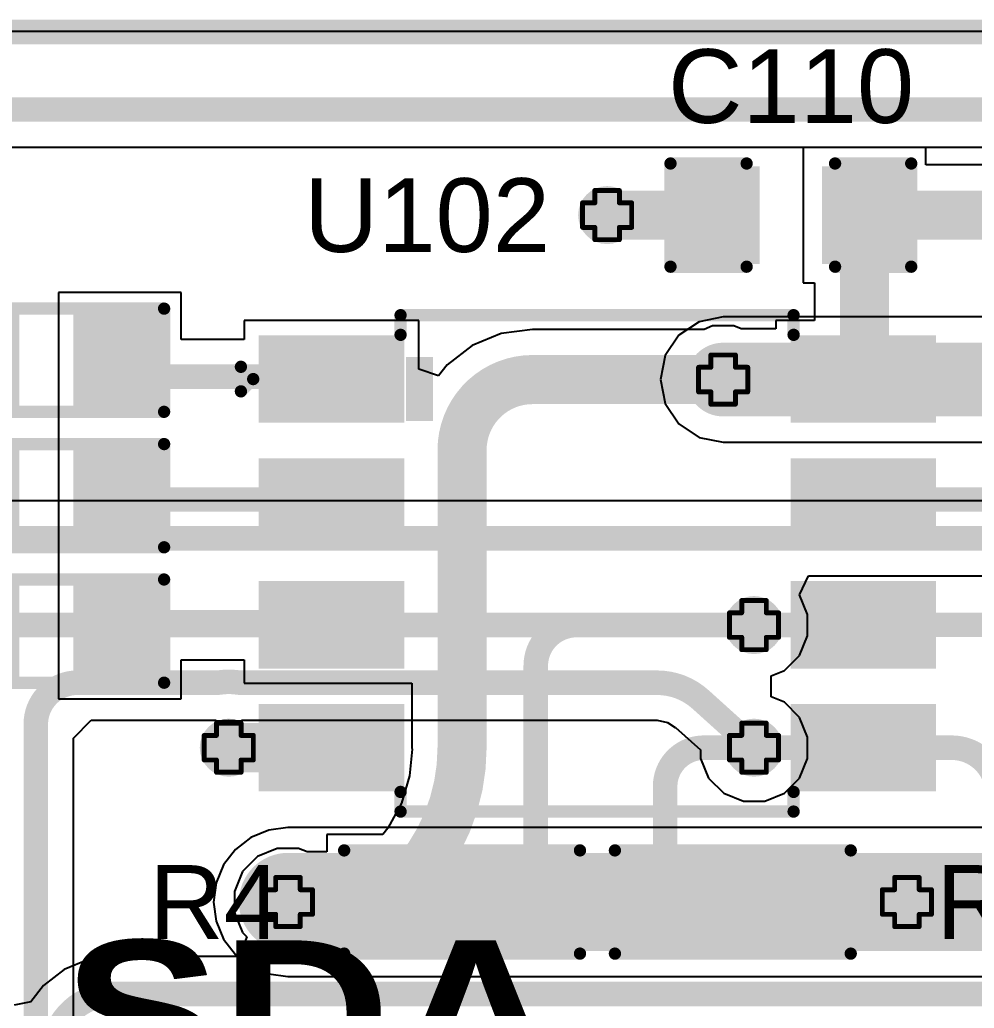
# Model space of a CAD drawing. Header units: inches. Extents: x -0.1 to 10.2, y 0 to 6.5.
# Drawn here: x 1.5365 to 1.925, y 3.5985 to 4.0007 of the extents above; entities that cross this region are included whole.
import ezdxf

# ---------------------------------------------------------------- set-up
doc = ezdxf.new("R2010")
doc.units = ezdxf.units.IN
doc.header["$MEASUREMENT"] = 0
for name, color, linetype in [('Bottom Layer', 5, 'Continuous'), ('Drill Drawing', 1, 'Continuous'), ('Top Layer', 1, 'Continuous'), ('Top Overlay', 2, 'Continuous'), ('Top Paste', 8, 'Continuous'), ('Top Solder', 216, 'Continuous'), ('Via Holes', 16, 'Continuous')]:
    doc.layers.add(name, color=color, linetype=linetype)
doc.styles.add('Arial', font='', dxfattribs={"height": 0.2})
doc.styles.add('Arial Black_Bold', font='', dxfattribs={"height": 0.2})
doc.styles.get('Arial').set_extended_font_data('Arial')
doc.styles.get('Arial Black_Bold').set_extended_font_data('Arial Black', bold=True)

# ---------------------------------------------------------------- blocks, each defined once
blk = doc.blocks.new('C___0603_3')
at = {"layer": 'Top Layer'}
for points in [[(-0.015, 0.0175), (-0.015, -0.0175), (-0.045, -0.0175), (-0.045, 0.0175)], [(0.045, 0.0175), (0.045, -0.0175), (0.015, -0.0175), (0.015, 0.0175)]]:
    blk.add_hatch(color=1, dxfattribs=at).paths.add_polyline_path(points)
at = {"layer": 'Top Paste'}
for points in [[(-0.015, 0.0175), (-0.015, -0.0175), (-0.045, -0.0175), (-0.045, 0.0175)], [(0.045, 0.0175), (0.045, -0.0175), (0.015, -0.0175), (0.015, 0.0175)]]:
    blk.add_hatch(color=8, dxfattribs=at).paths.add_polyline_path(points)
at = {"layer": 'Top Solder'}
for points in [[(-0.01264, 0.01986), (-0.01264, -0.01986), (-0.04736, -0.01986), (-0.04736, 0.01986)], [(0.04736, 0.01986), (0.04736, -0.01986), (0.01264, -0.01986), (0.01264, 0.01986)]]:
    blk.add_hatch(color=216, dxfattribs=at).paths.add_polyline_path(points)
at = {"layer": 'Top Overlay', "const_width": 0.005}
for points in [[(-0.049, 0.021), (-0.049, -0.021)], [(-0.018, 0.021), (-0.049, 0.021)], [(0.049, 0.021), (0.018, 0.021)], [(0.049, 0.021), (0.049, -0.021)], [(-0.018, -0.021), (-0.049, -0.021)], [(0.049, -0.021), (0.018, -0.021)]]:
    blk.add_lwpolyline(points, dxfattribs=at)
at = {"layer": 'Top Overlay', "const_width": 0.0025}
for points in [[(-0.05025, 0.021, 1), (-0.04775, 0.021, 1)], [(-0.05025, 0.021, 1), (-0.04775, 0.021, 1)], [(-0.01925, 0.021, 1), (-0.01675, 0.021, 1)], [(0.01675, 0.021, 1), (0.01925, 0.021, 1)], [(0.04775, 0.021, 1), (0.05025, 0.021, 1)], [(0.04775, 0.021, 1), (0.05025, 0.021, 1)], [(-0.05025, -0.021, 1), (-0.04775, -0.021, 1)], [(-0.05025, -0.021, 1), (-0.04775, -0.021, 1)], [(-0.01925, -0.021, 1), (-0.01675, -0.021, 1)], [(0.01675, -0.021, 1), (0.01925, -0.021, 1)], [(0.04775, -0.021, 1), (0.05025, -0.021, 1)], [(0.04775, -0.021, 1), (0.05025, -0.021, 1)]]:
    blk.add_lwpolyline(points, format="xyb", close=True, dxfattribs=at)
blk = doc.blocks.new('SOP_8_4')
at = {"layer": 'Top Layer'}
for points in [[(-0.13386, 0.08878), (-0.08268, 0.08878), (-0.08268, 0.06122), (-0.13386, 0.06122)], [(0.08268, 0.08878), (0.13386, 0.08878), (0.13386, 0.06122), (0.08268, 0.06122)], [(-0.13386, 0.03878), (-0.08268, 0.03878), (-0.08268, 0.01122), (-0.13386, 0.01122)], [(0.08268, 0.03878), (0.13386, 0.03878), (0.13386, 0.01122), (0.08268, 0.01122)], [(-0.13386, -0.01122), (-0.08268, -0.01122), (-0.08268, -0.03878), (-0.13386, -0.03878)], [(0.08268, -0.01122), (0.13386, -0.01122), (0.13386, -0.03878), (0.08268, -0.03878)], [(-0.13386, -0.06122), (-0.08268, -0.06122), (-0.08268, -0.08878), (-0.13386, -0.08878)], [(0.08268, -0.06122), (0.13386, -0.06122), (0.13386, -0.08878), (0.08268, -0.08878)]]:
    blk.add_hatch(color=1, dxfattribs=at).paths.add_polyline_path(points)
at = {"layer": 'Top Overlay'}
blk.add_hatch(color=2, dxfattribs=at).paths.add_polyline_path([(-0.078, 0.058), (-0.067, 0.058), (-0.067, 0.084), (-0.078, 0.084)])
at = {"layer": 'Top Paste'}
for points in [[(-0.13386, 0.08878), (-0.08268, 0.08878), (-0.08268, 0.06122), (-0.13386, 0.06122)], [(0.08268, 0.08878), (0.13386, 0.08878), (0.13386, 0.06122), (0.08268, 0.06122)], [(-0.13386, 0.03878), (-0.08268, 0.03878), (-0.08268, 0.01122), (-0.13386, 0.01122)], [(0.08268, 0.03878), (0.13386, 0.03878), (0.13386, 0.01122), (0.08268, 0.01122)], [(-0.13386, -0.01122), (-0.08268, -0.01122), (-0.08268, -0.03878), (-0.13386, -0.03878)], [(0.08268, -0.01122), (0.13386, -0.01122), (0.13386, -0.03878), (0.08268, -0.03878)], [(-0.13386, -0.06122), (-0.08268, -0.06122), (-0.08268, -0.08878), (-0.13386, -0.08878)], [(0.08268, -0.06122), (0.13386, -0.06122), (0.13386, -0.08878), (0.08268, -0.08878)]]:
    blk.add_hatch(color=8, dxfattribs=at).paths.add_polyline_path(points)
at = {"layer": 'Top Solder'}
for points in [[(-0.13786, 0.09278), (-0.07868, 0.09278), (-0.07868, 0.05722), (-0.13786, 0.05722)], [(0.07868, 0.09278), (0.13786, 0.09278), (0.13786, 0.05722), (0.07868, 0.05722)], [(-0.13786, 0.04278), (-0.07868, 0.04278), (-0.07868, 0.00722), (-0.13786, 0.00722)], [(0.07868, 0.04278), (0.13786, 0.04278), (0.13786, 0.00722), (0.07868, 0.00722)], [(-0.13786, -0.00722), (-0.07868, -0.00722), (-0.07868, -0.04278), (-0.13786, -0.04278)], [(0.07868, -0.00722), (0.13786, -0.00722), (0.13786, -0.04278), (0.07868, -0.04278)], [(-0.13786, -0.05722), (-0.07868, -0.05722), (-0.07868, -0.09278), (-0.13786, -0.09278)], [(0.07868, -0.05722), (0.13786, -0.05722), (0.13786, -0.09278), (0.07868, -0.09278)]]:
    blk.add_hatch(color=216, dxfattribs=at).paths.add_polyline_path(points)
at = {"layer": 'Top Overlay', "const_width": 0.005}
for points in [[(-0.08014, 0.093), (-0.08014, 0.101)], [(-0.08014, 0.101), (0.07986, 0.101)], [(0.07986, 0.093), (0.07986, 0.101)], [(-0.14514, 0.07), (-0.14514, 0.08)], [(-0.14514, 0.08), (-0.14014, 0.075)], [(-0.14514, 0.07), (-0.14014, 0.075)], [(-0.08014, -0.101), (-0.08014, -0.093)], [(0.07986, -0.101), (0.07986, -0.093)], [(-0.08014, -0.101), (0.07986, -0.101)]]:
    blk.add_lwpolyline(points, dxfattribs=at)
at = {"layer": 'Top Overlay', "const_width": 0.0025}
for points in [[(-0.08139, 0.101, 1), (-0.07889, 0.101, 1)], [(-0.08139, 0.101, 1), (-0.07889, 0.101, 1)], [(0.07861, 0.101, 1), (0.08111, 0.101, 1)], [(0.07861, 0.101, 1), (0.08111, 0.101, 1)], [(-0.08139, 0.093, 1), (-0.07889, 0.093, 1)], [(0.07861, 0.093, 1), (0.08111, 0.093, 1)], [(-0.14639, 0.08, 1), (-0.14389, 0.08, 1)], [(-0.14639, 0.08, 1), (-0.14389, 0.08, 1)], [(-0.14139, 0.075, 1), (-0.13889, 0.075, 1)], [(-0.14139, 0.075, 1), (-0.13889, 0.075, 1)], [(-0.14639, 0.07, 1), (-0.14389, 0.07, 1)], [(-0.14639, 0.07, 1), (-0.14389, 0.07, 1)], [(-0.08139, -0.093, 1), (-0.07889, -0.093, 1)], [(0.07861, -0.093, 1), (0.08111, -0.093, 1)], [(-0.08139, -0.101, 1), (-0.07889, -0.101, 1)], [(-0.08139, -0.101, 1), (-0.07889, -0.101, 1)], [(0.07861, -0.101, 1), (0.08111, -0.101, 1)], [(0.07861, -0.101, 1), (0.08111, -0.101, 1)]]:
    blk.add_lwpolyline(points, format="xyb", close=True, dxfattribs=at)
blk = doc.blocks.new('R___0603_7')
at = {"layer": 'Top Layer'}
for points in [[(-0.015, 0.0175), (-0.015, -0.0175), (-0.045, -0.0175), (-0.045, 0.0175)], [(0.045, 0.0175), (0.045, -0.0175), (0.015, -0.0175), (0.015, 0.0175)]]:
    blk.add_hatch(color=1, dxfattribs=at).paths.add_polyline_path(points)
at = {"layer": 'Top Paste'}
for points in [[(-0.015, 0.0175), (-0.015, -0.0175), (-0.045, -0.0175), (-0.045, 0.0175)], [(0.045, 0.0175), (0.045, -0.0175), (0.015, -0.0175), (0.015, 0.0175)]]:
    blk.add_hatch(color=8, dxfattribs=at).paths.add_polyline_path(points)
at = {"layer": 'Top Solder'}
for points in [[(-0.011, 0.0215), (-0.011, -0.0215), (-0.049, -0.0215), (-0.049, 0.0215)], [(0.049, 0.0215), (0.049, -0.0215), (0.011, -0.0215), (0.011, 0.0215)]]:
    blk.add_hatch(color=216, dxfattribs=at).paths.add_polyline_path(points)
at = {"layer": 'Top Overlay', "const_width": 0.005}
for points in [[(-0.048, 0.021), (-0.048, -0.021)], [(0.048, 0.021), (-0.048, 0.021)], [(0.048, 0.021), (0.048, -0.021)], [(0.048, -0.021), (-0.048, -0.021)]]:
    blk.add_lwpolyline(points, dxfattribs=at)
at = {"layer": 'Top Overlay', "const_width": 0.0025}
for points in [[(-0.04925, 0.021, 1), (-0.04675, 0.021, 1)], [(-0.04925, 0.021, 1), (-0.04675, 0.021, 1)], [(0.04675, 0.021, 1), (0.04925, 0.021, 1)], [(0.04675, 0.021, 1), (0.04925, 0.021, 1)], [(-0.04925, -0.021, 1), (-0.04675, -0.021, 1)], [(-0.04925, -0.021, 1), (-0.04675, -0.021, 1)], [(0.04675, -0.021, 1), (0.04925, -0.021, 1)], [(0.04675, -0.021, 1), (0.04925, -0.021, 1)]]:
    blk.add_lwpolyline(points, format="xyb", close=True, dxfattribs=at)
blk = doc.blocks.new('R___0603_8')
at = {"layer": 'Top Layer'}
for points in [[(-0.015, 0.0175), (-0.015, -0.0175), (-0.045, -0.0175), (-0.045, 0.0175)], [(0.045, 0.0175), (0.045, -0.0175), (0.015, -0.0175), (0.015, 0.0175)]]:
    blk.add_hatch(color=1, dxfattribs=at).paths.add_polyline_path(points)
at = {"layer": 'Top Paste'}
for points in [[(-0.015, 0.0175), (-0.015, -0.0175), (-0.045, -0.0175), (-0.045, 0.0175)], [(0.045, 0.0175), (0.045, -0.0175), (0.015, -0.0175), (0.015, 0.0175)]]:
    blk.add_hatch(color=8, dxfattribs=at).paths.add_polyline_path(points)
at = {"layer": 'Top Solder'}
for points in [[(-0.011, 0.0215), (-0.011, -0.0215), (-0.049, -0.0215), (-0.049, 0.0215)], [(0.049, 0.0215), (0.049, -0.0215), (0.011, -0.0215), (0.011, 0.0215)]]:
    blk.add_hatch(color=216, dxfattribs=at).paths.add_polyline_path(points)
at = {"layer": 'Top Overlay', "const_width": 0.005}
for points in [[(-0.048, 0.021), (-0.048, -0.021)], [(0.048, 0.021), (-0.048, 0.021)], [(0.048, 0.021), (0.048, -0.021)], [(0.048, -0.021), (-0.048, -0.021)]]:
    blk.add_lwpolyline(points, dxfattribs=at)
at = {"layer": 'Top Overlay', "const_width": 0.0025}
for points in [[(-0.04925, 0.021, 1), (-0.04675, 0.021, 1)], [(-0.04925, 0.021, 1), (-0.04675, 0.021, 1)], [(0.04675, 0.021, 1), (0.04925, 0.021, 1)], [(0.04675, 0.021, 1), (0.04925, 0.021, 1)], [(-0.04925, -0.021, 1), (-0.04675, -0.021, 1)], [(-0.04925, -0.021, 1), (-0.04675, -0.021, 1)], [(0.04675, -0.021, 1), (0.04925, -0.021, 1)], [(0.04675, -0.021, 1), (0.04925, -0.021, 1)]]:
    blk.add_lwpolyline(points, format="xyb", close=True, dxfattribs=at)
blk = doc.blocks.new('R___0603_9')
at = {"layer": 'Top Layer'}
for points in [[(-0.015, 0.0175), (-0.015, -0.0175), (-0.045, -0.0175), (-0.045, 0.0175)], [(0.045, 0.0175), (0.045, -0.0175), (0.015, -0.0175), (0.015, 0.0175)]]:
    blk.add_hatch(color=1, dxfattribs=at).paths.add_polyline_path(points)
at = {"layer": 'Top Paste'}
for points in [[(-0.015, 0.0175), (-0.015, -0.0175), (-0.045, -0.0175), (-0.045, 0.0175)], [(0.045, 0.0175), (0.045, -0.0175), (0.015, -0.0175), (0.015, 0.0175)]]:
    blk.add_hatch(color=8, dxfattribs=at).paths.add_polyline_path(points)
at = {"layer": 'Top Solder'}
for points in [[(-0.011, 0.0215), (-0.011, -0.0215), (-0.049, -0.0215), (-0.049, 0.0215)], [(0.049, 0.0215), (0.049, -0.0215), (0.011, -0.0215), (0.011, 0.0215)]]:
    blk.add_hatch(color=216, dxfattribs=at).paths.add_polyline_path(points)
at = {"layer": 'Top Overlay', "const_width": 0.005}
for points in [[(-0.048, 0.021), (-0.048, -0.021)], [(0.048, 0.021), (-0.048, 0.021)], [(0.048, 0.021), (0.048, -0.021)], [(0.048, -0.021), (-0.048, -0.021)]]:
    blk.add_lwpolyline(points, dxfattribs=at)
at = {"layer": 'Top Overlay', "const_width": 0.0025}
for points in [[(-0.04925, 0.021, 1), (-0.04675, 0.021, 1)], [(-0.04925, 0.021, 1), (-0.04675, 0.021, 1)], [(0.04675, 0.021, 1), (0.04925, 0.021, 1)], [(0.04675, 0.021, 1), (0.04925, 0.021, 1)], [(-0.04925, -0.021, 1), (-0.04675, -0.021, 1)], [(-0.04925, -0.021, 1), (-0.04675, -0.021, 1)], [(0.04675, -0.021, 1), (0.04925, -0.021, 1)], [(0.04675, -0.021, 1), (0.04925, -0.021, 1)]]:
    blk.add_lwpolyline(points, format="xyb", close=True, dxfattribs=at)
blk = doc.blocks.new('R___0603_42')
at = {"layer": 'Top Layer'}
for points in [[(-0.015, 0.0175), (-0.015, -0.0175), (-0.045, -0.0175), (-0.045, 0.0175)], [(0.045, 0.0175), (0.045, -0.0175), (0.015, -0.0175), (0.015, 0.0175)]]:
    blk.add_hatch(color=1, dxfattribs=at).paths.add_polyline_path(points)
at = {"layer": 'Top Paste'}
for points in [[(-0.015, 0.0175), (-0.015, -0.0175), (-0.045, -0.0175), (-0.045, 0.0175)], [(0.045, 0.0175), (0.045, -0.0175), (0.015, -0.0175), (0.015, 0.0175)]]:
    blk.add_hatch(color=8, dxfattribs=at).paths.add_polyline_path(points)
at = {"layer": 'Top Solder'}
for points in [[(-0.011, 0.0215), (-0.011, -0.0215), (-0.049, -0.0215), (-0.049, 0.0215)], [(0.049, 0.0215), (0.049, -0.0215), (0.011, -0.0215), (0.011, 0.0215)]]:
    blk.add_hatch(color=216, dxfattribs=at).paths.add_polyline_path(points)
at = {"layer": 'Top Overlay', "const_width": 0.005}
for points in [[(-0.048, -0.021), (-0.048, 0.021)], [(-0.048, 0.021), (0.048, 0.021)], [(0.048, -0.021), (0.048, 0.021)], [(-0.048, -0.021), (0.048, -0.021)]]:
    blk.add_lwpolyline(points, dxfattribs=at)
at = {"layer": 'Top Overlay', "const_width": 0.0025}
for points in [[(-0.04925, 0.021, 1), (-0.04675, 0.021, 1)], [(-0.04925, 0.021, 1), (-0.04675, 0.021, 1)], [(0.04675, 0.021, 1), (0.04925, 0.021, 1)], [(0.04675, 0.021, 1), (0.04925, 0.021, 1)], [(-0.04925, -0.021, 1), (-0.04675, -0.021, 1)], [(-0.04925, -0.021, 1), (-0.04675, -0.021, 1)], [(0.04675, -0.021, 1), (0.04925, -0.021, 1)], [(0.04675, -0.021, 1), (0.04925, -0.021, 1)]]:
    blk.add_lwpolyline(points, format="xyb", close=True, dxfattribs=at)
blk = doc.blocks.new('R___0603_43')
at = {"layer": 'Top Layer'}
for points in [[(-0.015, 0.0175), (-0.015, -0.0175), (-0.045, -0.0175), (-0.045, 0.0175)], [(0.045, 0.0175), (0.045, -0.0175), (0.015, -0.0175), (0.015, 0.0175)]]:
    blk.add_hatch(color=1, dxfattribs=at).paths.add_polyline_path(points)
at = {"layer": 'Top Paste'}
for points in [[(-0.015, 0.0175), (-0.015, -0.0175), (-0.045, -0.0175), (-0.045, 0.0175)], [(0.045, 0.0175), (0.045, -0.0175), (0.015, -0.0175), (0.015, 0.0175)]]:
    blk.add_hatch(color=8, dxfattribs=at).paths.add_polyline_path(points)
at = {"layer": 'Top Solder'}
for points in [[(-0.011, 0.0215), (-0.011, -0.0215), (-0.049, -0.0215), (-0.049, 0.0215)], [(0.049, 0.0215), (0.049, -0.0215), (0.011, -0.0215), (0.011, 0.0215)]]:
    blk.add_hatch(color=216, dxfattribs=at).paths.add_polyline_path(points)
at = {"layer": 'Top Overlay', "const_width": 0.005}
for points in [[(-0.048, 0.021), (-0.048, -0.021)], [(0.048, 0.021), (-0.048, 0.021)], [(0.048, 0.021), (0.048, -0.021)], [(0.048, -0.021), (-0.048, -0.021)]]:
    blk.add_lwpolyline(points, dxfattribs=at)
at = {"layer": 'Top Overlay', "const_width": 0.0025}
for points in [[(-0.04925, 0.021, 1), (-0.04675, 0.021, 1)], [(-0.04925, 0.021, 1), (-0.04675, 0.021, 1)], [(0.04675, 0.021, 1), (0.04925, 0.021, 1)], [(0.04675, 0.021, 1), (0.04925, 0.021, 1)], [(-0.04925, -0.021, 1), (-0.04675, -0.021, 1)], [(-0.04925, -0.021, 1), (-0.04675, -0.021, 1)], [(0.04675, -0.021, 1), (0.04925, -0.021, 1)], [(0.04675, -0.021, 1), (0.04925, -0.021, 1)]]:
    blk.add_lwpolyline(points, format="xyb", close=True, dxfattribs=at)

msp = doc.modelspace()

# ---------------------------------------------------------------- hatches: boundary and pattern name
at = {"layer": 'Bottom Layer'}
h = msp.add_hatch(color=5, dxfattribs=at)
edge = h.paths.add_edge_path()
edge.add_arc((1.77559, 3.92126), 0.01181, 0, 360)
h = msp.add_hatch(color=5, dxfattribs=at)
edge = h.paths.add_edge_path()
edge.add_arc((1.82283, 3.85433), 0.01181, 0, 360)
h = msp.add_hatch(color=5, dxfattribs=at)
edge = h.paths.add_edge_path()
edge.add_arc((1.83539, 3.75443), 0.01181, 0, 360)
h = msp.add_hatch(color=5, dxfattribs=at)
edge = h.paths.add_edge_path()
edge.add_arc((1.62157, 3.70453), 0.01181, 0, 360)
h = msp.add_hatch(color=5, dxfattribs=at)
edge = h.paths.add_edge_path()
edge.add_arc((1.83539, 3.70453), 0.01181, 0, 360)
h = msp.add_hatch(color=5, dxfattribs=at)
edge = h.paths.add_edge_path()
edge.add_arc((1.64567, 3.64173), 0.01181, 0, 360)
h = msp.add_hatch(color=5, dxfattribs=at)
edge = h.paths.add_edge_path()
edge.add_arc((1.89764, 3.64173), 0.01181, 0, 360)
at = {"layer": 'Top Layer'}
h = msp.add_hatch(color=1, dxfattribs=at)
edge = h.paths.add_edge_path()
edge.add_arc((1.77559, 3.92126), 0.01181, 0, 360)
h = msp.add_hatch(color=1, dxfattribs=at)
edge = h.paths.add_edge_path()
edge.add_arc((1.82283, 3.85433), 0.01181, 0, 360)
for points in [[(1.57724, 3.85051), (1.66339, 3.85051), (1.66339, 3.86051), (1.57724, 3.86051)], [(1.57724, 3.80051), (1.66339, 3.80051), (1.66339, 3.81051), (1.57724, 3.81051)], [(1.96606, 3.81051), (1.87992, 3.81051), (1.87992, 3.80051), (1.96606, 3.80051)], [(1.57724, 3.75051), (1.66339, 3.75051), (1.66339, 3.76051), (1.57724, 3.76051)]]:
    msp.add_hatch(color=1, dxfattribs=at).paths.add_polyline_path(points)
h = msp.add_hatch(color=1, dxfattribs=at)
edge = h.paths.add_edge_path()
edge.add_arc((1.83539, 3.75443), 0.01181, 0, 360)
h = msp.add_hatch(color=1, dxfattribs=at)
edge = h.paths.add_edge_path()
edge.add_arc((1.62157, 3.70453), 0.01181, 0, 360)
h = msp.add_hatch(color=1, dxfattribs=at)
edge = h.paths.add_edge_path()
edge.add_arc((1.83539, 3.70453), 0.01181, 0, 360)
h = msp.add_hatch(color=1, dxfattribs=at)
edge = h.paths.add_edge_path()
edge.add_arc((1.64567, 3.64173), 0.01181, 0, 360)
h = msp.add_hatch(color=1, dxfattribs=at)
edge = h.paths.add_edge_path()
edge.add_arc((1.89764, 3.64173), 0.01181, 0, 360)
at = {"layer": 'Via Holes'}
h = msp.add_hatch(color=7, dxfattribs=at)
edge = h.paths.add_edge_path()
edge.add_arc((1.77559, 3.92126), 0.00591, 0, 360)
h = msp.add_hatch(color=7, dxfattribs=at)
edge = h.paths.add_edge_path()
edge.add_arc((1.82283, 3.85433), 0.00591, 0, 360)
h = msp.add_hatch(color=7, dxfattribs=at)
edge = h.paths.add_edge_path()
edge.add_arc((1.83539, 3.75443), 0.00591, 0, 360)
h = msp.add_hatch(color=7, dxfattribs=at)
edge = h.paths.add_edge_path()
edge.add_arc((1.62157, 3.70453), 0.00591, 0, 360)
h = msp.add_hatch(color=7, dxfattribs=at)
edge = h.paths.add_edge_path()
edge.add_arc((1.83539, 3.70453), 0.00591, 0, 360)
h = msp.add_hatch(color=7, dxfattribs=at)
edge = h.paths.add_edge_path()
edge.add_arc((1.64567, 3.64173), 0.00591, 0, 360)
h = msp.add_hatch(color=7, dxfattribs=at)
edge = h.paths.add_edge_path()
edge.add_arc((1.89764, 3.64173), 0.00591, 0, 360)

# ---------------------------------------------------------------- linework, layer by layer
at = {"layer": 'Bottom Layer'}
for p, q in [((1.45903, 3.94896), (2.17342, 3.94896)), ((1.81308, 3.87788), (1.80481, 3.87235)), ((1.82283, 3.87982), (1.81308, 3.87788)), ((2.24185, 3.87982), (1.82283, 3.87982)), ((1.80481, 3.87235), (1.79928, 3.86409)), ((1.79928, 3.86409), (1.79734, 3.85433)), ((1.79734, 3.85433), (1.79928, 3.84458)), ((1.79928, 3.84458), (1.80481, 3.83631)), ((1.80481, 3.83631), (1.81308, 3.83078)), ((1.81308, 3.83078), (1.82283, 3.82884)), ((1.82283, 3.82884), (2.40788, 3.82884)), ((2.48813, 3.80504), (1.00862, 3.80504)), ((1.85388, 3.76679), (1.85754, 3.77445)), ((1.85754, 3.77445), (2.15302, 3.77445)), ((1.85721, 3.75877), (1.85388, 3.76679)), ((1.85721, 3.75009), (1.85721, 3.75877)), ((1.85388, 3.74208), (1.85721, 3.75009)), ((1.84775, 3.73594), (1.85388, 3.74208)), ((1.84241, 3.73373), (1.84775, 3.73594)), ((1.84241, 3.72523), (1.84241, 3.73373)), ((1.84775, 3.72302), (1.84241, 3.72523)), ((1.85388, 3.71688), (1.84775, 3.72302)), ((1.85721, 3.70887), (1.85388, 3.71688)), ((1.55829, 3.70835), (1.56561, 3.71567)), ((1.56561, 3.71567), (1.61204, 3.71567)), ((1.61204, 3.71567), (1.6164, 3.71567)), ((1.6164, 3.71567), (1.61647, 3.71562)), ((1.61647, 3.7155), (1.62158, 3.71568)), ((1.61647, 3.71562), (1.61647, 3.7155)), ((1.62158, 3.71568), (1.62668, 3.7155)), ((1.62668, 3.71562), (1.62675, 3.71567)), ((1.62668, 3.7155), (1.62668, 3.71562)), ((1.62675, 3.71567), (1.63112, 3.71567)), ((1.63112, 3.71567), (1.79591, 3.71567)), ((1.79591, 3.71567), (1.79593, 3.71568)), ((1.79593, 3.71568), (1.80018, 3.71483)), ((1.80018, 3.71483), (1.80331, 3.71274)), ((1.80331, 3.71274), (1.80337, 3.7128)), ((1.80337, 3.7128), (1.81358, 3.7036)), ((1.85721, 3.70019), (1.85721, 3.70887)), ((1.55829, 3.52), (1.55829, 3.70835)), ((1.81358, 3.7036), (1.81358, 3.70019)), ((1.81358, 3.70019), (1.8169, 3.69217)), ((1.85388, 3.69217), (1.85721, 3.70019)), ((1.8169, 3.69217), (1.82304, 3.68604)), ((1.84775, 3.68604), (1.85388, 3.69217)), ((1.82304, 3.68604), (1.83106, 3.68272)), ((1.83973, 3.68272), (1.84775, 3.68604)), ((1.83106, 3.68272), (1.83973, 3.68272)), ((1.63784, 3.67096), (1.63054, 3.66794)), ((1.64567, 3.67199), (1.63784, 3.67096)), ((2.12441, 3.67199), (1.64567, 3.67199)), ((1.63054, 3.66794), (1.62427, 3.66313)), ((1.62427, 3.66313), (1.61946, 3.65686)), ((1.61946, 3.65686), (1.61644, 3.64956)), ((1.61644, 3.64956), (1.61541, 3.64173)), ((1.61541, 3.64173), (1.61644, 3.6339)), ((1.61644, 3.6339), (1.61946, 3.6266)), ((1.61946, 3.6266), (1.62427, 3.62034)), ((1.62427, 3.62034), (1.63054, 3.61553)), ((1.63054, 3.61553), (1.63784, 3.6125)), ((1.63784, 3.6125), (1.64567, 3.61147)), ((1.64567, 3.61147), (2.12441, 3.61147))]:
    msp.add_line(p, q, dxfattribs=at)
for points, const_width in [([(1.43701, 3.99575), (2.73616, 3.99575)], 0.01), ([(0.91263, 3.96425), (2.18898, 3.96425)], 0.01), ([(1.82283, 3.85433), (2.24567, 3.85433)], 0.03), ([(0.79576, 3.78974), (2.50518, 3.78974)], 0.01), ([(1.52948, 3.75443), (1.83539, 3.75443)], 0.01), ([(1.55993, 3.73097), (1.6164, 3.73097)], 0.01), ([(1.62675, 3.73097), (1.79591, 3.73097)], 0.01), ([(1.62675, 3.73097), (1.62675, 3.73097)], 0.01), ([(1.81362, 3.72416), (1.83539, 3.70453)], 0.01), ([(1.543, 3.52), (1.543, 3.71403)], 0.01), ([(1.64567, 3.64173), (1.89764, 3.64173)], 0.04), ([(1.89764, 3.64173), (2.12441, 3.64173)], 0.04)]:
    msp.add_lwpolyline(points, dxfattribs=dict(at, const_width=const_width))
for points, const_width in [([(1.81533, 3.85433, 1), (1.83033, 3.85433, 1)], 0.015), ([(1.83289, 3.75443, 1), (1.83789, 3.75443, 1)], 0.005), ([(1.55743, 3.73097, 1), (1.56243, 3.73097, 1)], 0.005), ([(1.55743, 3.73097, 1), (1.56243, 3.73097, 1)], 0.005), ([(1.6139, 3.73097, 1), (1.6189, 3.73097, 1)], 0.005), ([(1.6139, 3.73097, 1), (1.6189, 3.73097, 1)], 0.005), ([(1.61524, 3.73106, 1), (1.62024, 3.73106, 1)], 0.005), ([(1.61524, 3.73106, 1), (1.62024, 3.73106, 1)], 0.005), ([(1.62292, 3.73106, 1), (1.62792, 3.73106, 1)], 0.005), ([(1.62292, 3.73106, 1), (1.62792, 3.73106, 1)], 0.005), ([(1.62425, 3.73097, 1), (1.62925, 3.73097, 1)], 0.005), ([(1.62425, 3.73097, 1), (1.62925, 3.73097, 1)], 0.005), ([(1.62425, 3.73097, 1), (1.62925, 3.73097, 1)], 0.005), ([(1.62425, 3.73097, 1), (1.62925, 3.73097, 1)], 0.005), ([(1.79341, 3.73097, 1), (1.79841, 3.73097, 1)], 0.005), ([(1.79341, 3.73097, 1), (1.79841, 3.73097, 1)], 0.005), ([(1.81112, 3.72416, 1), (1.81612, 3.72416, 1)], 0.005), ([(1.81112, 3.72416, 1), (1.81612, 3.72416, 1)], 0.005), ([(1.5405, 3.71403, 1), (1.5455, 3.71403, 1)], 0.005), ([(1.5405, 3.71403, 1), (1.5455, 3.71403, 1)], 0.005), ([(1.83289, 3.70453, 1), (1.83789, 3.70453, 1)], 0.005), ([(1.63567, 3.64173, 1), (1.65567, 3.64173, 1)], 0.02), ([(1.88764, 3.64173, 1), (1.90764, 3.64173, 1)], 0.02), ([(1.88764, 3.64173, 1), (1.90764, 3.64173, 1)], 0.02)]:
    msp.add_lwpolyline(points, format="xyb", close=True, dxfattribs=dict(at, const_width=const_width))
at = {"layer": 'Bottom Layer', "const_width": 0.01}
for points in [[(1.543, 3.71403, -0.414214), (1.55993, 3.73097)], [(1.61774, 3.73106, -0.033535), (1.6164, 3.73097)], [(1.61774, 3.73106, -0.071973), (1.62542, 3.73106)], [(1.62675, 3.73097, -0.033467), (1.62542, 3.73106)], [(1.79591, 3.73097, -0.185512), (1.81362, 3.72416)]]:
    msp.add_lwpolyline(points, format="xyb", dxfattribs=at)
at = {"layer": 'Drill Drawing', "const_width": 0.002}
for points in [[(1.77059, 3.92626), (1.77059, 3.93126)], [(1.77059, 3.93126), (1.78059, 3.93126)], [(1.78059, 3.92626), (1.78059, 3.93126)], [(1.76559, 3.91626), (1.76559, 3.92626)], [(1.76559, 3.92626), (1.77059, 3.92626)], [(1.78059, 3.92626), (1.78559, 3.92626)], [(1.78559, 3.91626), (1.78559, 3.92626)], [(1.76559, 3.91626), (1.77059, 3.91626)], [(1.77059, 3.91126), (1.77059, 3.91626)], [(1.78059, 3.91626), (1.78559, 3.91626)], [(1.78059, 3.91126), (1.78059, 3.91626)], [(1.77059, 3.91126), (1.78059, 3.91126)], [(1.81783, 3.85933), (1.81783, 3.86433)], [(1.81783, 3.86433), (1.82783, 3.86433)], [(1.82783, 3.85933), (1.82783, 3.86433)], [(1.81283, 3.84933), (1.81283, 3.85933)], [(1.81283, 3.85933), (1.81783, 3.85933)], [(1.82783, 3.85933), (1.83283, 3.85933)], [(1.83283, 3.84933), (1.83283, 3.85933)], [(1.81283, 3.84933), (1.81783, 3.84933)], [(1.81783, 3.84433), (1.81783, 3.84933)], [(1.82783, 3.84933), (1.83283, 3.84933)], [(1.82783, 3.84433), (1.82783, 3.84933)], [(1.81783, 3.84433), (1.82783, 3.84433)], [(1.83039, 3.75943), (1.83039, 3.76443)], [(1.83039, 3.76443), (1.84039, 3.76443)], [(1.84039, 3.75943), (1.84039, 3.76443)], [(1.82539, 3.74943), (1.82539, 3.75943)], [(1.82539, 3.75943), (1.83039, 3.75943)], [(1.84039, 3.75943), (1.84539, 3.75943)], [(1.84539, 3.74943), (1.84539, 3.75943)], [(1.82539, 3.74943), (1.83039, 3.74943)], [(1.83039, 3.74443), (1.83039, 3.74943)], [(1.84039, 3.74943), (1.84539, 3.74943)], [(1.84039, 3.74443), (1.84039, 3.74943)], [(1.83039, 3.74443), (1.84039, 3.74443)], [(1.61657, 3.70953), (1.61657, 3.71453)], [(1.61657, 3.71453), (1.62657, 3.71453)], [(1.62657, 3.70953), (1.62657, 3.71453)], [(1.83039, 3.70953), (1.83039, 3.71453)], [(1.83039, 3.71453), (1.84039, 3.71453)], [(1.84039, 3.70953), (1.84039, 3.71453)], [(1.61157, 3.69953), (1.61157, 3.70953)], [(1.61157, 3.70953), (1.61657, 3.70953)], [(1.62657, 3.70953), (1.63157, 3.70953)], [(1.63157, 3.69953), (1.63157, 3.70953)], [(1.82539, 3.69953), (1.82539, 3.70953)], [(1.82539, 3.70953), (1.83039, 3.70953)], [(1.84039, 3.70953), (1.84539, 3.70953)], [(1.84539, 3.69953), (1.84539, 3.70953)], [(1.61157, 3.69953), (1.61657, 3.69953)], [(1.61657, 3.69453), (1.61657, 3.69953)], [(1.62657, 3.69953), (1.63157, 3.69953)], [(1.62657, 3.69453), (1.62657, 3.69953)], [(1.82539, 3.69953), (1.83039, 3.69953)], [(1.83039, 3.69453), (1.83039, 3.69953)], [(1.84039, 3.69953), (1.84539, 3.69953)], [(1.84039, 3.69453), (1.84039, 3.69953)], [(1.61657, 3.69453), (1.62657, 3.69453)], [(1.83039, 3.69453), (1.84039, 3.69453)], [(1.64067, 3.64673), (1.64067, 3.65173)], [(1.64067, 3.65173), (1.65067, 3.65173)], [(1.65067, 3.64673), (1.65067, 3.65173)], [(1.89264, 3.64673), (1.89264, 3.65173)], [(1.89264, 3.65173), (1.90264, 3.65173)], [(1.90264, 3.64673), (1.90264, 3.65173)], [(1.63567, 3.63673), (1.63567, 3.64673)], [(1.63567, 3.64673), (1.64067, 3.64673)], [(1.65067, 3.64673), (1.65567, 3.64673)], [(1.65567, 3.63673), (1.65567, 3.64673)], [(1.88764, 3.63673), (1.88764, 3.64673)], [(1.88764, 3.64673), (1.89264, 3.64673)], [(1.90264, 3.64673), (1.90764, 3.64673)], [(1.90764, 3.63673), (1.90764, 3.64673)], [(1.63567, 3.63673), (1.64067, 3.63673)], [(1.64067, 3.63173), (1.64067, 3.63673)], [(1.65067, 3.63673), (1.65567, 3.63673)], [(1.65067, 3.63173), (1.65067, 3.63673)], [(1.88764, 3.63673), (1.89264, 3.63673)], [(1.89264, 3.63173), (1.89264, 3.63673)], [(1.90264, 3.63673), (1.90764, 3.63673)], [(1.90264, 3.63173), (1.90264, 3.63673)], [(1.64067, 3.63173), (1.65067, 3.63173)], [(1.89264, 3.63173), (1.90264, 3.63173)]]:
    msp.add_lwpolyline(points, dxfattribs=at)
at = {"layer": 'Drill Drawing', "const_width": 0.001}
for points in [[(1.77009, 3.93126, 1), (1.77109, 3.93126, 1)], [(1.77009, 3.93126, 1), (1.77109, 3.93126, 1)], [(1.78009, 3.93126, 1), (1.78109, 3.93126, 1)], [(1.78009, 3.93126, 1), (1.78109, 3.93126, 1)], [(1.76509, 3.92626, 1), (1.76609, 3.92626, 1)], [(1.76509, 3.92626, 1), (1.76609, 3.92626, 1)], [(1.77009, 3.92626, 1), (1.77109, 3.92626, 1)], [(1.77009, 3.92626, 1), (1.77109, 3.92626, 1)], [(1.78009, 3.92626, 1), (1.78109, 3.92626, 1)], [(1.78009, 3.92626, 1), (1.78109, 3.92626, 1)], [(1.78509, 3.92626, 1), (1.78609, 3.92626, 1)], [(1.78509, 3.92626, 1), (1.78609, 3.92626, 1)], [(1.76509, 3.91626, 1), (1.76609, 3.91626, 1)], [(1.76509, 3.91626, 1), (1.76609, 3.91626, 1)], [(1.77009, 3.91626, 1), (1.77109, 3.91626, 1)], [(1.77009, 3.91626, 1), (1.77109, 3.91626, 1)], [(1.78009, 3.91626, 1), (1.78109, 3.91626, 1)], [(1.78009, 3.91626, 1), (1.78109, 3.91626, 1)], [(1.78509, 3.91626, 1), (1.78609, 3.91626, 1)], [(1.78509, 3.91626, 1), (1.78609, 3.91626, 1)], [(1.77009, 3.91126, 1), (1.77109, 3.91126, 1)], [(1.77009, 3.91126, 1), (1.77109, 3.91126, 1)], [(1.78009, 3.91126, 1), (1.78109, 3.91126, 1)], [(1.78009, 3.91126, 1), (1.78109, 3.91126, 1)], [(1.81733, 3.86433, 1), (1.81833, 3.86433, 1)], [(1.81733, 3.86433, 1), (1.81833, 3.86433, 1)], [(1.82733, 3.86433, 1), (1.82833, 3.86433, 1)], [(1.82733, 3.86433, 1), (1.82833, 3.86433, 1)], [(1.81233, 3.85933, 1), (1.81333, 3.85933, 1)], [(1.81233, 3.85933, 1), (1.81333, 3.85933, 1)], [(1.81733, 3.85933, 1), (1.81833, 3.85933, 1)], [(1.81733, 3.85933, 1), (1.81833, 3.85933, 1)], [(1.82733, 3.85933, 1), (1.82833, 3.85933, 1)], [(1.82733, 3.85933, 1), (1.82833, 3.85933, 1)], [(1.83233, 3.85933, 1), (1.83333, 3.85933, 1)], [(1.83233, 3.85933, 1), (1.83333, 3.85933, 1)], [(1.81233, 3.84933, 1), (1.81333, 3.84933, 1)], [(1.81233, 3.84933, 1), (1.81333, 3.84933, 1)], [(1.81733, 3.84933, 1), (1.81833, 3.84933, 1)], [(1.81733, 3.84933, 1), (1.81833, 3.84933, 1)], [(1.82733, 3.84933, 1), (1.82833, 3.84933, 1)], [(1.82733, 3.84933, 1), (1.82833, 3.84933, 1)], [(1.83233, 3.84933, 1), (1.83333, 3.84933, 1)], [(1.83233, 3.84933, 1), (1.83333, 3.84933, 1)], [(1.81733, 3.84433, 1), (1.81833, 3.84433, 1)], [(1.81733, 3.84433, 1), (1.81833, 3.84433, 1)], [(1.82733, 3.84433, 1), (1.82833, 3.84433, 1)], [(1.82733, 3.84433, 1), (1.82833, 3.84433, 1)], [(1.82989, 3.76443, 1), (1.83089, 3.76443, 1)], [(1.82989, 3.76443, 1), (1.83089, 3.76443, 1)], [(1.83989, 3.76443, 1), (1.84089, 3.76443, 1)], [(1.83989, 3.76443, 1), (1.84089, 3.76443, 1)], [(1.82489, 3.75943, 1), (1.82589, 3.75943, 1)], [(1.82489, 3.75943, 1), (1.82589, 3.75943, 1)], [(1.82989, 3.75943, 1), (1.83089, 3.75943, 1)], [(1.82989, 3.75943, 1), (1.83089, 3.75943, 1)], [(1.83989, 3.75943, 1), (1.84089, 3.75943, 1)], [(1.83989, 3.75943, 1), (1.84089, 3.75943, 1)], [(1.84489, 3.75943, 1), (1.84589, 3.75943, 1)], [(1.84489, 3.75943, 1), (1.84589, 3.75943, 1)], [(1.82489, 3.74943, 1), (1.82589, 3.74943, 1)], [(1.82489, 3.74943, 1), (1.82589, 3.74943, 1)], [(1.82989, 3.74943, 1), (1.83089, 3.74943, 1)], [(1.82989, 3.74943, 1), (1.83089, 3.74943, 1)], [(1.83989, 3.74943, 1), (1.84089, 3.74943, 1)], [(1.83989, 3.74943, 1), (1.84089, 3.74943, 1)], [(1.84489, 3.74943, 1), (1.84589, 3.74943, 1)], [(1.84489, 3.74943, 1), (1.84589, 3.74943, 1)], [(1.82989, 3.74443, 1), (1.83089, 3.74443, 1)], [(1.82989, 3.74443, 1), (1.83089, 3.74443, 1)], [(1.83989, 3.74443, 1), (1.84089, 3.74443, 1)], [(1.83989, 3.74443, 1), (1.84089, 3.74443, 1)], [(1.61607, 3.71453, 1), (1.61707, 3.71453, 1)], [(1.61607, 3.71453, 1), (1.61707, 3.71453, 1)], [(1.62607, 3.71453, 1), (1.62707, 3.71453, 1)], [(1.62607, 3.71453, 1), (1.62707, 3.71453, 1)], [(1.82989, 3.71453, 1), (1.83089, 3.71453, 1)], [(1.82989, 3.71453, 1), (1.83089, 3.71453, 1)], [(1.83989, 3.71453, 1), (1.84089, 3.71453, 1)], [(1.83989, 3.71453, 1), (1.84089, 3.71453, 1)], [(1.61107, 3.70953, 1), (1.61207, 3.70953, 1)], [(1.61107, 3.70953, 1), (1.61207, 3.70953, 1)], [(1.61607, 3.70953, 1), (1.61707, 3.70953, 1)], [(1.61607, 3.70953, 1), (1.61707, 3.70953, 1)], [(1.62607, 3.70953, 1), (1.62707, 3.70953, 1)], [(1.62607, 3.70953, 1), (1.62707, 3.70953, 1)], [(1.63107, 3.70953, 1), (1.63207, 3.70953, 1)], [(1.63107, 3.70953, 1), (1.63207, 3.70953, 1)], [(1.82489, 3.70953, 1), (1.82589, 3.70953, 1)], [(1.82489, 3.70953, 1), (1.82589, 3.70953, 1)], [(1.82989, 3.70953, 1), (1.83089, 3.70953, 1)], [(1.82989, 3.70953, 1), (1.83089, 3.70953, 1)], [(1.83989, 3.70953, 1), (1.84089, 3.70953, 1)], [(1.83989, 3.70953, 1), (1.84089, 3.70953, 1)], [(1.84489, 3.70953, 1), (1.84589, 3.70953, 1)], [(1.84489, 3.70953, 1), (1.84589, 3.70953, 1)], [(1.61107, 3.69953, 1), (1.61207, 3.69953, 1)], [(1.61107, 3.69953, 1), (1.61207, 3.69953, 1)], [(1.61607, 3.69953, 1), (1.61707, 3.69953, 1)], [(1.61607, 3.69953, 1), (1.61707, 3.69953, 1)], [(1.62607, 3.69953, 1), (1.62707, 3.69953, 1)], [(1.62607, 3.69953, 1), (1.62707, 3.69953, 1)], [(1.63107, 3.69953, 1), (1.63207, 3.69953, 1)], [(1.63107, 3.69953, 1), (1.63207, 3.69953, 1)], [(1.82489, 3.69953, 1), (1.82589, 3.69953, 1)], [(1.82489, 3.69953, 1), (1.82589, 3.69953, 1)], [(1.82989, 3.69953, 1), (1.83089, 3.69953, 1)], [(1.82989, 3.69953, 1), (1.83089, 3.69953, 1)], [(1.83989, 3.69953, 1), (1.84089, 3.69953, 1)], [(1.83989, 3.69953, 1), (1.84089, 3.69953, 1)], [(1.84489, 3.69953, 1), (1.84589, 3.69953, 1)], [(1.84489, 3.69953, 1), (1.84589, 3.69953, 1)], [(1.61607, 3.69453, 1), (1.61707, 3.69453, 1)], [(1.61607, 3.69453, 1), (1.61707, 3.69453, 1)], [(1.62607, 3.69453, 1), (1.62707, 3.69453, 1)], [(1.62607, 3.69453, 1), (1.62707, 3.69453, 1)], [(1.82989, 3.69453, 1), (1.83089, 3.69453, 1)], [(1.82989, 3.69453, 1), (1.83089, 3.69453, 1)], [(1.83989, 3.69453, 1), (1.84089, 3.69453, 1)], [(1.83989, 3.69453, 1), (1.84089, 3.69453, 1)], [(1.64017, 3.65173, 1), (1.64117, 3.65173, 1)], [(1.64017, 3.65173, 1), (1.64117, 3.65173, 1)], [(1.65017, 3.65173, 1), (1.65117, 3.65173, 1)], [(1.65017, 3.65173, 1), (1.65117, 3.65173, 1)], [(1.89214, 3.65173, 1), (1.89314, 3.65173, 1)], [(1.89214, 3.65173, 1), (1.89314, 3.65173, 1)], [(1.90214, 3.65173, 1), (1.90314, 3.65173, 1)], [(1.90214, 3.65173, 1), (1.90314, 3.65173, 1)], [(1.63517, 3.64673, 1), (1.63617, 3.64673, 1)], [(1.63517, 3.64673, 1), (1.63617, 3.64673, 1)], [(1.64017, 3.64673, 1), (1.64117, 3.64673, 1)], [(1.64017, 3.64673, 1), (1.64117, 3.64673, 1)], [(1.65017, 3.64673, 1), (1.65117, 3.64673, 1)], [(1.65017, 3.64673, 1), (1.65117, 3.64673, 1)], [(1.65517, 3.64673, 1), (1.65617, 3.64673, 1)], [(1.65517, 3.64673, 1), (1.65617, 3.64673, 1)], [(1.88714, 3.64673, 1), (1.88814, 3.64673, 1)], [(1.88714, 3.64673, 1), (1.88814, 3.64673, 1)], [(1.89214, 3.64673, 1), (1.89314, 3.64673, 1)], [(1.89214, 3.64673, 1), (1.89314, 3.64673, 1)], [(1.90214, 3.64673, 1), (1.90314, 3.64673, 1)], [(1.90214, 3.64673, 1), (1.90314, 3.64673, 1)], [(1.90714, 3.64673, 1), (1.90814, 3.64673, 1)], [(1.90714, 3.64673, 1), (1.90814, 3.64673, 1)], [(1.63517, 3.63673, 1), (1.63617, 3.63673, 1)], [(1.63517, 3.63673, 1), (1.63617, 3.63673, 1)], [(1.64017, 3.63673, 1), (1.64117, 3.63673, 1)], [(1.64017, 3.63673, 1), (1.64117, 3.63673, 1)], [(1.65017, 3.63673, 1), (1.65117, 3.63673, 1)], [(1.65017, 3.63673, 1), (1.65117, 3.63673, 1)], [(1.65517, 3.63673, 1), (1.65617, 3.63673, 1)], [(1.65517, 3.63673, 1), (1.65617, 3.63673, 1)], [(1.88714, 3.63673, 1), (1.88814, 3.63673, 1)], [(1.88714, 3.63673, 1), (1.88814, 3.63673, 1)], [(1.89214, 3.63673, 1), (1.89314, 3.63673, 1)], [(1.89214, 3.63673, 1), (1.89314, 3.63673, 1)], [(1.90214, 3.63673, 1), (1.90314, 3.63673, 1)], [(1.90214, 3.63673, 1), (1.90314, 3.63673, 1)], [(1.90714, 3.63673, 1), (1.90814, 3.63673, 1)], [(1.90714, 3.63673, 1), (1.90814, 3.63673, 1)], [(1.64017, 3.63173, 1), (1.64117, 3.63173, 1)], [(1.64017, 3.63173, 1), (1.64117, 3.63173, 1)], [(1.65017, 3.63173, 1), (1.65117, 3.63173, 1)], [(1.65017, 3.63173, 1), (1.65117, 3.63173, 1)], [(1.89214, 3.63173, 1), (1.89314, 3.63173, 1)], [(1.89214, 3.63173, 1), (1.89314, 3.63173, 1)], [(1.90214, 3.63173, 1), (1.90314, 3.63173, 1)], [(1.90214, 3.63173, 1), (1.90314, 3.63173, 1)]]:
    msp.add_lwpolyline(points, format="xyb", close=True, dxfattribs=at)
at = {"layer": 'Top Layer'}
for p, q in [((1.45882, 3.99606), (2.19301, 3.99606)), ((1.90539, 3.94876), (1.85539, 3.94876)), ((1.85539, 3.94876), (1.85539, 3.89376)), ((1.90539, 3.94165), (1.90539, 3.94876)), ((1.98439, 3.94165), (1.90539, 3.94165)), ((1.85539, 3.89376), (1.86, 3.89376)), ((1.86, 3.89376), (1.86, 3.87831)), ((1.60224, 3.8897), (1.55224, 3.8897)), ((1.55224, 3.8897), (1.55224, 3.8347)), ((1.60224, 3.8707), (1.60224, 3.8897)), ((1.69898, 3.87831), (1.6278, 3.87831)), ((1.6278, 3.87831), (1.6278, 3.8707)), ((1.69898, 3.8585), (1.69898, 3.87831)), ((1.86, 3.87831), (1.84433, 3.87831)), ((1.84433, 3.87831), (1.84433, 3.87492)), ((1.74521, 3.87475), (1.7325, 3.87308)), ((1.74521, 3.87472), (1.74521, 3.87475)), ((1.81507, 3.87472), (1.74521, 3.87472)), ((1.8185, 3.87614), (1.81507, 3.87472)), ((1.82717, 3.87614), (1.8185, 3.87614)), ((1.83012, 3.87492), (1.82717, 3.87614)), ((1.84433, 3.87492), (1.83012, 3.87492)), ((1.6278, 3.8707), (1.60224, 3.8707)), ((1.7325, 3.87308), (1.72066, 3.86817)), ((1.72066, 3.86817), (1.71049, 3.86037)), ((1.70698, 3.85579), (1.69898, 3.8585)), ((1.71049, 3.86037), (1.70698, 3.85579)), ((1.55224, 3.8347), (1.55224, 3.8347)), ((1.55224, 3.8347), (1.55224, 3.83458)), ((1.55224, 3.83458), (1.55224, 3.83458)), ((1.55224, 3.83458), (1.55224, 3.77958)), ((1.55224, 3.77958), (1.55224, 3.77958)), ((1.55224, 3.77958), (1.55224, 3.77947)), ((1.55224, 3.77947), (1.55224, 3.77947)), ((1.55224, 3.77947), (1.55224, 3.72447)), ((1.60224, 3.72447), (1.60224, 3.74031)), ((1.60224, 3.74031), (1.6278, 3.74031)), ((1.6278, 3.74031), (1.6278, 3.73075)), ((1.6278, 3.73075), (1.69614, 3.73075)), ((1.69614, 3.73075), (1.69614, 3.70453)), ((1.55224, 3.72447), (1.60224, 3.72447)), ((1.69626, 3.70394), (1.69519, 3.69303)), ((1.69614, 3.70453), (1.69626, 3.70394)), ((1.69519, 3.69303), (1.69183, 3.68196)), ((1.69183, 3.68196), (1.68638, 3.67177)), ((1.6843, 3.66923), (1.66154, 3.66923)), ((1.66154, 3.66923), (1.66154, 3.66212)), ((1.68638, 3.67177), (1.6843, 3.66923)), ((1.64133, 3.66354), (1.63331, 3.66022)), ((1.65001, 3.66354), (1.64133, 3.66354)), ((1.65343, 3.66212), (1.65001, 3.66354)), ((1.66154, 3.66212), (1.65343, 3.66212)), ((1.63331, 3.66022), (1.62718, 3.65409)), ((1.62718, 3.65409), (1.62386, 3.64607)), ((1.62386, 3.64607), (1.62386, 3.63739)), ((1.62386, 3.63739), (1.62718, 3.62938)), ((1.62718, 3.62938), (1.62893, 3.62762)), ((1.62893, 3.62762), (1.62562, 3.61962)), ((1.56443, 3.61829), (1.55457, 3.6142)), ((1.57502, 3.61968), (1.56443, 3.61829)), ((1.57502, 3.61962), (1.57502, 3.61968)), ((1.62562, 3.61962), (1.57502, 3.61962)), ((1.55457, 3.6142), (1.54609, 3.6077)), ((1.54609, 3.6077), (1.54104, 3.60111)), ((1.54104, 3.60111), (1.53414, 3.59973))]:
    msp.add_line(p, q, dxfattribs=at)
for points, const_width in [([(1.77559, 3.92126), (1.82039, 3.92126)], 0.02), ([(1.88039, 3.92126), (1.98439, 3.92126)], 0.02), ([(1.88039, 3.8565), (1.88039, 3.92126)], 0.02), ([(1.74521, 3.85433), (1.82283, 3.85433)], 0.02), ([(1.82283, 3.85453), (1.87842, 3.85453)], 0.02), ([(1.82283, 3.85433), (1.82283, 3.85453)], 0.02), ([(1.71654, 3.70453), (1.71654, 3.82566)], 0.02), ([(1.76317, 3.75443), (1.83539, 3.75443)], 0.01), ([(1.83539, 3.75443), (1.87842, 3.75453)], 0.01), ([(1.87842, 3.75453), (1.87992, 3.75453)], 0.01), ([(1.87992, 3.75453), (1.94272, 3.75453)], 0.01), ([(1.74654, 3.64173), (1.74654, 3.7378)], 0.01), ([(1.62157, 3.70453), (1.66488, 3.70453)], 0.02), ([(1.81498, 3.70453), (1.87992, 3.70453)], 0.01), ([(1.87992, 3.70453), (1.90051, 3.70453)], 0.01), ([(1.90051, 3.70453), (1.90879, 3.70453)], 0.01), ([(1.90879, 3.70453), (1.91583, 3.70453)], 0.01), ([(1.79921, 3.64173), (1.79921, 3.68876)], 0.01), ([(1.68654, 3.64173), (1.69335, 3.64854)], 0.02), ([(1.74634, 3.65423), (1.74654, 3.64173)], 0.01), ([(1.64567, 3.64173), (1.68654, 3.64173)], 0.02), ([(1.85677, 3.64173), (1.89764, 3.64173)], 0.02), ([(1.57502, 3.60433), (2.22697, 3.60433)], 0.01)]:
    msp.add_lwpolyline(points, dxfattribs=dict(at, const_width=const_width))
for points, const_width in [([(1.77059, 3.92126, 1), (1.78059, 3.92126, 1)], 0.01), ([(1.81539, 3.92126, 1), (1.82539, 3.92126, 1)], 0.01), ([(1.87539, 3.92126, 1), (1.88539, 3.92126, 1)], 0.01), ([(1.87539, 3.92126, 1), (1.88539, 3.92126, 1)], 0.01), ([(1.87539, 3.8565, 1), (1.88539, 3.8565, 1)], 0.01), ([(1.87539, 3.8565, 1), (1.88539, 3.8565, 1)], 0.01), ([(1.74021, 3.85433, 1), (1.75021, 3.85433, 1)], 0.01), ([(1.74021, 3.85433, 1), (1.75021, 3.85433, 1)], 0.01), ([(1.81783, 3.85453, 1), (1.82783, 3.85453, 1)], 0.01), ([(1.81783, 3.85453, 1), (1.82783, 3.85453, 1)], 0.01), ([(1.81783, 3.85433, 1), (1.82783, 3.85433, 1)], 0.01), ([(1.81783, 3.85433, 1), (1.82783, 3.85433, 1)], 0.01), ([(1.87342, 3.85453, 1), (1.88342, 3.85453, 1)], 0.01), ([(1.87342, 3.85453, 1), (1.88342, 3.85453, 1)], 0.01), ([(1.71154, 3.82566, 1), (1.72154, 3.82566, 1)], 0.01), ([(1.71154, 3.82566, 1), (1.72154, 3.82566, 1)], 0.01), ([(1.76067, 3.75443, 1), (1.76567, 3.75443, 1)], 0.005), ([(1.76067, 3.75443, 1), (1.76567, 3.75443, 1)], 0.005), ([(1.83289, 3.75443, 1), (1.83789, 3.75443, 1)], 0.005), ([(1.83289, 3.75443, 1), (1.83789, 3.75443, 1)], 0.005), ([(1.87592, 3.75453, 1), (1.88092, 3.75453, 1)], 0.005), ([(1.87592, 3.75453, 1), (1.88092, 3.75453, 1)], 0.005), ([(1.87742, 3.75453, 1), (1.88242, 3.75453, 1)], 0.005), ([(1.87742, 3.75453, 1), (1.88242, 3.75453, 1)], 0.005), ([(1.74404, 3.7378, 1), (1.74904, 3.7378, 1)], 0.005), ([(1.74404, 3.7378, 1), (1.74904, 3.7378, 1)], 0.005), ([(1.61657, 3.70453, 1), (1.62657, 3.70453, 1)], 0.01), ([(1.65988, 3.70453, 1), (1.66988, 3.70453, 1)], 0.01), ([(1.71154, 3.70453, 1), (1.72154, 3.70453, 1)], 0.01), ([(1.71154, 3.70453, 1), (1.72154, 3.70453, 1)], 0.01), ([(1.81248, 3.70453, 1), (1.81748, 3.70453, 1)], 0.005), ([(1.81248, 3.70453, 1), (1.81748, 3.70453, 1)], 0.005), ([(1.87742, 3.70453, 1), (1.88242, 3.70453, 1)], 0.005), ([(1.87742, 3.70453, 1), (1.88242, 3.70453, 1)], 0.005), ([(1.89801, 3.70453, 1), (1.90301, 3.70453, 1)], 0.005), ([(1.89801, 3.70453, 1), (1.90301, 3.70453, 1)], 0.005), ([(1.90629, 3.70453, 1), (1.91129, 3.70453, 1)], 0.005), ([(1.90629, 3.70453, 1), (1.91129, 3.70453, 1)], 0.005), ([(1.91334, 3.70453, 1), (1.91833, 3.70453, 1)], 0.005), ([(1.91334, 3.70453, 1), (1.91833, 3.70453, 1)], 0.005), ([(1.79671, 3.68876, 1), (1.80171, 3.68876, 1)], 0.005), ([(1.79671, 3.68876, 1), (1.80171, 3.68876, 1)], 0.005), ([(1.68835, 3.64854, 1), (1.69835, 3.64854, 1)], 0.01), ([(1.68835, 3.64854, 1), (1.69835, 3.64854, 1)], 0.01), ([(1.74384, 3.65423, 1), (1.74884, 3.65423, 1)], 0.005), ([(1.64067, 3.64173, 1), (1.65067, 3.64173, 1)], 0.01), ([(1.68154, 3.64173, 1), (1.69154, 3.64173, 1)], 0.01), ([(1.68154, 3.64173, 1), (1.69154, 3.64173, 1)], 0.01), ([(1.85177, 3.64173, 1), (1.86177, 3.64173, 1)], 0.01), ([(1.89264, 3.64173, 1), (1.90264, 3.64173, 1)], 0.01), ([(1.74404, 3.64173, 1), (1.74904, 3.64173, 1)], 0.005), ([(1.74404, 3.64173, 1), (1.74904, 3.64173, 1)], 0.005), ([(1.79671, 3.64173, 1), (1.80171, 3.64173, 1)], 0.005), ([(1.57252, 3.60433, 1), (1.57752, 3.60433, 1)], 0.005), ([(1.57252, 3.60433, 1), (1.57752, 3.60433, 1)], 0.005)]:
    msp.add_lwpolyline(points, format="xyb", close=True, dxfattribs=dict(at, const_width=const_width))
for points, const_width in [([(1.88039, 3.8565, -0.414214), (1.87842, 3.85453)], 0.02), ([(1.71654, 3.82566, -0.414214), (1.74521, 3.85433)], 0.02), ([(1.74654, 3.7378, -0.414214), (1.76317, 3.75443)], 0.01), ([(1.71654, 3.70453, -0.198912), (1.69335, 3.64854)], 0.02), ([(1.79921, 3.68876, -0.414214), (1.81498, 3.70453)], 0.01), ([(1.91583, 3.70453, -0.414214), (1.93451, 3.68585)], 0.01), ([(1.54946, 3.57877, -0.414214), (1.57502, 3.60433)], 0.01)]:
    msp.add_lwpolyline(points, format="xyb", dxfattribs=dict(at, const_width=const_width))

# ---------------------------------------------------------------- block references
at = {"rotation": 180}
for name, p in [('C___0603_3', (1.85039, 3.92126)), ('R___0603_9', (1.54724, 3.8622)), ('R___0603_8', (1.54724, 3.80708)), ('R___0603_7', (1.54724, 3.75197)), ('R___0603_43', (1.71654, 3.64173))]:
    msp.add_blockref(name, p, dxfattribs=at)
for name, p in [('SOP_8_4', (1.77165, 3.77953)), ('R___0603_42', (1.82677, 3.64173))]:
    msp.add_blockref(name, p)

# ---------------------------------------------------------------- texts
at = {"layer": 'Top Overlay'}
for s, height, style, p in [('C110', 0.03, 'Arial', (1.80041, 3.95876)), ('U102', 0.03, 'Arial', (1.65217, 3.90626)), ('R4', 0.03, 'Arial', (1.58918, 3.62674)), ('R5', 0.03, 'Arial', (1.90952, 3.62674)), ('SDA', 0.06, 'Arial Black_Bold', (1.55421, 3.56613))]:
    msp.add_text(s, height=height, dxfattribs=dict(at, style=style)).set_placement(p)

doc.saveas('drawing.dxf')
